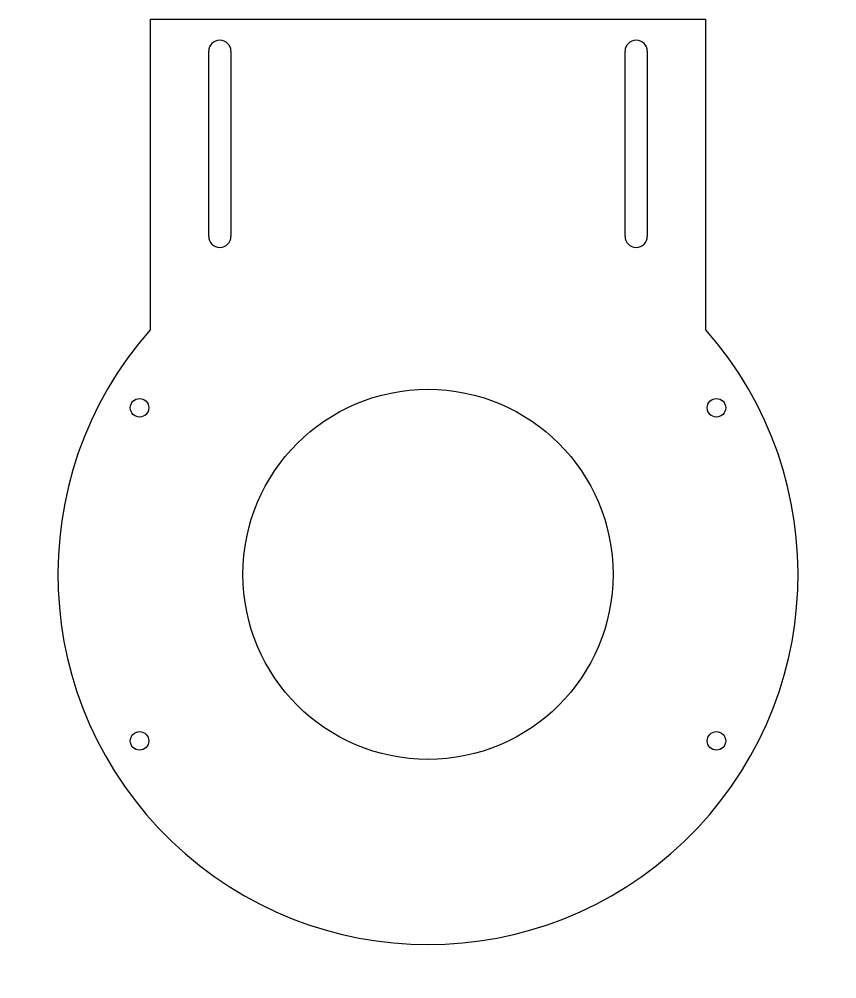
# Model space of a CAD drawing. Header units: inches. Extents: x 2.24 to 6.66, y 15 to 20.19.
import ezdxf

# ---------------------------------------------------------------- set-up
doc = ezdxf.new("R2010")
doc.units = ezdxf.units.IN
doc.header["$MEASUREMENT"] = 0
doc.layers.add('Default', color=7, linetype='Continuous')
doc.layers.add('PLATE', color=7, linetype='Continuous')

# ---------------------------------------------------------------- blocks, each defined once
blk = doc.blocks.new('SE')
at = {"layer": 'PLATE', "color": 7, "linetype": 'Continuous'}
for p, q in [((2.9492, 20.19), (5.9492, 20.19)), ((2.9492, 18.5128), (2.9492, 20.19)), ((5.9492, 20.19), (5.9492, 18.5128)), ((3.2642, 19.0168), (3.2642, 20.0168)), ((3.3842, 20.0168), (3.3842, 19.0168)), ((5.5142, 19.0168), (5.5142, 20.0168)), ((5.6342, 20.0168), (5.6342, 19.0168))]:
    blk.add_line(p, q, dxfattribs=at)
for centre, radius in [((4.4492, 17.19), 1), ((2.8904, 18.09), 0.05), ((6.008, 18.09), 0.05), ((2.8904, 16.29), 0.05), ((6.008, 16.29), 0.05)]:
    blk.add_circle(centre, radius, dxfattribs=at)
for centre, radius, start, end in [((3.3242, 20.0168), 0.06, 0, 180), ((5.5742, 20.0168), 0.06, 0, 180), ((3.3242, 19.0168), 0.06, 180, 0), ((5.5742, 19.0168), 0.06, 180, 0), ((4.4492, 17.19), 2, 138.5904, 41.4096)]:
    blk.add_arc(centre, radius, start, end, dxfattribs=at)

msp = doc.modelspace()

# ---------------------------------------------------------------- block references
at = {"layer": 'Default'}
msp.add_blockref('SE', (0, 0), dxfattribs=at)

doc.saveas('drawing.dxf')
